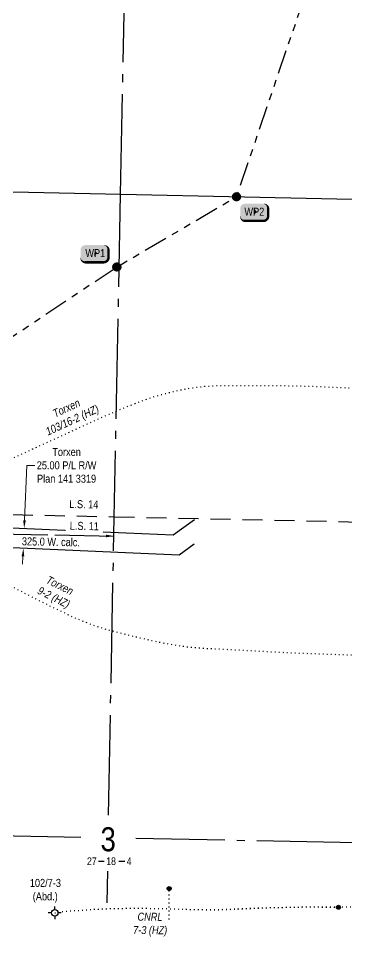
# Model space of a CAD drawing. Extents: x 394466 to 399520, y 5681617 to 5684439.
# Drawn here: x 398452 to 398863, y 5681617 to 5682763 of the extents above; entities that cross this region are included whole.
import ezdxf
from ezdxf.enums import TextEntityAlignment as Align

# ---------------------------------------------------------------- set-up
doc = ezdxf.new("R2010")
doc.units = 0
doc.header["$LTSCALE"] = 5
doc.header["$PDMODE"] = 34
doc.header["$PDSIZE"] = 0.03
for name, pattern in [('foc-COORDS', [16.75, 15, -1.75]), ('foc-DOT', [1, 0.2, -0.8]), ('foc-DRILLPATH', [14.75, 6, -1.75, 1.75, -1.75, 1.75, -1.75]), ('foc-LSD', [8, 5, -3]), ('foc-QUARTERLINE', [33, 25, -3, 2, -3])]:
    doc.linetypes.add(name, pattern=pattern)
doc.layers.get('Defpoints').update_dxf_attribs({"color": 9})
for name, color, linetype in [('10', 1, 'Continuous'), ('9', 3, 'Continuous'), ('ABADATA-DRILL', 8, 'foc-DOT'), ('ABADATA-DRILL-T', 8, 'Continuous'), ('AS-OWNER', 7, 'Continuous'), ('C-RW', 13, 'Continuous'), ('DRILL-T', 8, 'Continuous'), ('L-MON', 1, 'Continuous'), ('L-QSEC', 8, 'foc-QUARTERLINE'), ('L-SEC', 7, 'Continuous'), ('L-SECLBL', 7, 'Continuous'), ('L-SECTION-LSD', 7, 'foc-LSD'), ('P-OFFSETS', 7, 'foc-COORDS'), ('P-PDRILLPATH', 12, 'foc-DRILLPATH')]:
    doc.layers.add(name, color=color, linetype=linetype)
doc.layers.add('C-RW-T', color=13, linetype='Continuous', lineweight=9)
doc.styles.add('100L', font='ARIALN.TTF', dxfattribs={"height": 11})
doc.styles.add('80', font='ARIALN.TTF', dxfattribs={"height": 10})
doc.styles.add('80CG', font='ARIALN.TTF', dxfattribs={"height": 10})
doc.styles.add('80L', font='ARIALN.TTF', dxfattribs={"height": 10})
doc.styles.add('SIMPLEX', font='ARIALN.TTF')
doc.dimstyles.new('Compass 5 000', dxfattribs={"dimscale": 5, "dimtxt": 9, "dimasz": 2, "dimexe": 0.2, "dimexo": 0.0625, "dimgap": 0.5, "dimtad": 0, "dimtih": 1, "dimtoh": 1, "dimzin": 0, "dimdsep": 46, "dimtxsty": '80CG', "dimcen": 0.1, "dimse1": 1, "dimse2": 1, "dimclrd": 256, "dimclrt": 256, "dimaunit": 1, "dimadec": 4, "dimazin": 0, "dimtfac": 0.06, "dimtofl": 0, "dimtmove": 0, "dimatfit": 1, "dimfxl": 0.2, "dimtolj": 1, "dimtzin": 0, "dimlwd": -1, "dimarcsym": 0})

# ---------------------------------------------------------------- blocks, each defined once
blk = doc.blocks.new('L-SECLBL')
at = {"layer": '9', "color": 7}
for p, q in [((-5.1, -27.8), (-12.3, -27.8)), ((20.7, -27.8), (13.5, -27.8))]:
    blk.add_line(p, q, dxfattribs=at)
at = {"layer": '10', "color": 2, "style": 'SIMPLEX'}
blk.add_attdef('SEC', text='', height=30, dxfattribs=at).set_placement((0, 0), align=Align.MIDDLE)
at = {"layer": '10', "color": 5, "style": '80L'}
blk.add_attdef('TWP', text='', height=9.5, dxfattribs=at).set_placement((-14.4, -27.4), align=Align.MIDDLE_RIGHT)
blk.add_attdef('RGE', text='', height=9.5, dxfattribs=at).set_placement((3.6, -27.4), align=Align.MIDDLE_CENTER)
blk.add_attdef('MER', text='', height=9.5, dxfattribs=at).set_placement((23.2, -27.4), align=Align.MIDDLE_LEFT)
blk = doc.blocks.new('*D44')
at = {"layer": 'C-RW-T', "transparency": 16777216}
for p, q in [((398460.1, 5682136.7), (398463, 5682205.3)), ((398463, 5682205.3), (398473, 5682205.3)), ((398458.1, 5682091.8), (398457.7, 5682081.8))]:
    blk.add_line(p, q, dxfattribs=at)
for points in [[(398458.4, 5682136.8), (398461.7, 5682136.7), (398459.6, 5682126.7)], [(398456.5, 5682091.9), (398459.8, 5682091.7), (398458.6, 5682101.8)]]:
    blk.add_solid(points, dxfattribs=at)
at = {"layer": 'Defpoints', "color": 0, "transparency": 16777216}
for p in [(398434, 5682127.8), (398459.6, 5682126.7), (398432.9, 5682102.9)]:
    blk.add_point(p, dxfattribs=at)
at = {"layer": 'C-RW-T', "transparency": 16777216, "insert": (398512.6, 5682205.3), "char_height": 10, "attachment_point": 5, "style": '80CG'}
blk.add_mtext('\\A1;Torxen\\P25.00 P/L R/W\\PPlan 141 3319', dxfattribs=at)
blk = doc.blocks.new('plbh')
at = {"layer": 'L-MON'}
h = blk.add_hatch(color=255, dxfattribs=at)
h.dxf.hatch_style = 1
edge = h.paths.add_edge_path()
edge.add_arc((0, 0), 1.16, 0, 360)
h = blk.add_hatch(color=256, dxfattribs=at)
h.dxf.hatch_style = 1
h.paths.add_polyline_path([(-0.96, 0, 1), (0.96, 0, 1)])
h.paths.add_polyline_path([(0.91, 0, -1), (-0.91, 0, -1)], flags=16)
h.paths.add_polyline_path([(0.45, 0, -1), (-0.45, 0, -1)], flags=0)
h = blk.add_hatch(color=256, dxfattribs=at)
h.dxf.hatch_style = 1
h.paths.add_polyline_path([(-0.45, 0, 1), (0.45, 0, 1)])
h.paths.add_polyline_path([(0.4, 0, -1), (-0.4, 0, -1)], flags=16)
at = {"layer": 'L-MON', "color": 240}
for radius in [0.96, 0.91, 0.45, 0.4]:
    blk.add_circle((0, 0), radius, dxfattribs=at)
blk = doc.blocks.new('*U69')
h = blk.add_hatch(color=59)
edge = h.paths.add_edge_path()
edge.add_line((-11.5, -11.5), (11.5, -11.5))
edge.add_arc((11.5, -5.5), 6, 270, 360)
edge.add_line((17.5, -5.5), (17.5, 4))
edge.add_arc((11.5, 4), 6, 0, 90)
edge.add_line((11.5, 10), (-11.5, 10))
edge.add_arc((-11.5, 4), 6, 90, 180)
edge.add_line((-17.5, 4), (-17.5, -5.5))
edge.add_arc((-11.5, -5.5), 6, 180, 270)
at = {"color": 1, "flags": 128}
blk.add_lwpolyline([(-11.5, -11.5, 3, 3, 0), (11.5, -11.5, 3, 3, 0.414214), (17.5, -5.5, 3, 3, 0), (17.5, 4, 3, 0, 0.414214), (11.5, 10, 0, 0, 0), (-11.5, 10, 0, 0, 0.414214), (-17.5, 4, 0, 0, 0), (-17.5, -5.5, 0, 3, 0.414214)], format="xyseb", close=True, dxfattribs=at)
blk.add_lwpolyline([(3.4, -0.1, 0, 7.5, 0), (0, 0, 0, 0, 0)], format="xyseb", dxfattribs=at)
at = {"color": 1, "style": '80'}
blk.add_attdef('ENTER_TEXT_001', (-36, -5), '', height=10, dxfattribs=at)
blk = doc.blocks.new('BH-Existing')
at = {"layer": 'ABADATA-DRILL-T'}
h = blk.add_hatch(color=256, dxfattribs=at)
h.dxf.hatch_style = 1
edge = h.paths.add_edge_path()
edge.add_arc((0, 0), 0.5, 0, 360)
blk.add_circle((0, 0), 0.5, dxfattribs=at)
blk = doc.blocks.new('GABD')
for p, q in [((-0.81, 0), (-1.62, 0)), ((0, 0.81), (0, 1.62)), ((1.62, 0), (0.81, 0)), ((0, -0.81), (0, -1.62))]:
    blk.add_line(p, q)
blk.add_circle((0, 0), 0.8)

msp = doc.modelspace()

# ---------------------------------------------------------------- linework, layer by layer
at = {"layer": 'C-RW', "flags": 128}
msp.add_lwpolyline([(398671.894, 5682106.723), (398653.169, 5682093.342), (398586.394, 5682096.233), (398369.324, 5682105.637), (398354.203, 5682106.285), (398351.563, 5682131.418), (398366.691, 5682130.764), (398586.884, 5682121.224), (398645.648, 5682118.678), (398672.511, 5682137.876)], dxfattribs=at)
at = {"layer": 'L-QSEC'}
for p, q in [((398580.071, 5682543.716), (398595.309, 5683308.788)), ((398564.93, 5681768.504), (398580.126, 5682543.728)), ((398530.392, 5681740.763), (397757.713, 5681755.875)), ((399370.269, 5681724.337), (398599.105, 5681739.419)), ((398563.549, 5681698.551), (398562.77, 5681659.301))]:
    msp.add_line(p, q, dxfattribs=at)
at = {"layer": 'L-SEC'}
msp.add_line((397773.592, 5682560.981), (399486.486, 5682524.312), dxfattribs=at)
at = {"layer": 'L-SECTION-LSD'}
for p, q in [((397765.654, 5682158.426), (398572.373, 5682141.123)), ((398572.373, 5682141.123), (399378.378, 5682123.835))]:
    msp.add_line(p, q, dxfattribs=at)

# ---------------------------------------------------------------- block references
at = {"layer": 'ABADATA-DRILL-T'}
for name, p, xscale, yscale, zscale in [('BH-Existing', (398640.821, 5681676.997), 4.996249997975474, 4.996249997975474, 4.996249997975474), ('GABD', (398497.874, 5681646.679), 4.996249997975471, 4.996249997975471, 4.996249997975471), ('BH-Existing', (398852.383, 5681653.565), 4.996249997975474, 4.996249997975474, 4.996249997975474)]:
    msp.add_blockref(name, p, dxfattribs=dict(at, xscale=xscale, yscale=yscale, zscale=zscale))
at = {"layer": 'AS-OWNER'}
ref = msp.add_blockref('*U69', (398747.02, 5682521.95), dxfattribs=dict(at, xscale=0.9992499995950949, yscale=0.9992499995950949, zscale=0.9992499995950949))
ref.add_attrib('ENTER_TEXT_001', 'WP2', (398734.842, 5682516.933), dxfattribs={"layer": '0', "color": 1, "height": 9.9925, "style": '80'})
ref = msp.add_blockref('*U69', (398547.504, 5682470.277), dxfattribs=dict(at, xscale=0.9988749713129024, yscale=0.9988749713129024, zscale=0.9988749713129024))
ref.add_attrib('ENTER_TEXT_001', 'WP1', (398536.088, 5682465.263), dxfattribs={"layer": '0', "color": 1, "height": 9.9887, "style": '80'})
at = {"layer": 'L-MON'}
for p, xscale, yscale, zscale in [((398724.971, 5682540.614), 4.99796015, 4.99796015, 1.24949), ((398575.421, 5682452.969), 4.999999999999999, 4.999999999999999, 4.999999999999999)]:
    msp.add_blockref('plbh', p, dxfattribs=dict(at, xscale=xscale, yscale=yscale, zscale=zscale))
at = {"layer": 'L-SECLBL', "color": 4, "xscale": 0.99959203, "yscale": 0.99959203, "zscale": 0.99959203}
msp.add_blockref('L-SECLBL', (398564.62, 5681738.518), dxfattribs=at).add_auto_attribs({'SEC': '3', 'TWP': '27', 'RGE': '18', 'MER': '4'})

# ---------------------------------------------------------------- texts
at = {"layer": 'ABADATA-DRILL-T', "insert": (398466.058, 5681689.009), "char_height": 9.99957, "attachment_point": 1, "style": '80L'}
msp.add_mtext_dynamic_manual_height_columns('\\pi0.67172;102/7-3\\P\\pi4.3073;(Abd.)', width=38.42235, gutter_width=50.018, heights=[0], dxfattribs=at)
at = {"layer": 'DRILL-T', "char_height": 9.99592, "attachment_point": 1, "style": '80L', "bg_fill": 3, "box_fill_scale": 1.15, "bg_fill_color": 256, "bg_fill_true_color": 256, "bg_fill_transparency": 0}
for s, insert, rotation in [('\\pi4.0678;{\\fArial Narrow|b0|i1|c0|p34;Torxen\\P\\pi0.44381;9-2 (HZ)}', (398486.869, 5682069.65), 333.561663), ('\\pi6.1577;{\\fArial Narrow|b0|i1|c0|p34;CNRL\\P\\pi0.75405;7-3 (HZ)}', (398595.184, 5681646.953), 359.534383)]:
    msp.add_mtext_dynamic_manual_height_columns(s, width=42.07135, gutter_width=50.018, heights=[0], dxfattribs=dict(at, insert=insert, rotation=rotation))

# ---------------------------------------------------------------- dimensions: what is measured, and where the dimension line sits
at = {"layer": 'C-RW-T'}
dim = msp.add_linear_dim(base=(398459.645, 5682126.737), p1=(398432.899, 5682102.883), p2=(398433.98, 5682127.849), angle=87.519402, text='Torxen\\P25.00 P/L R/W\\PPlan 141 3319', dimstyle='Compass 5 000', dxfattribs=at)
dim.commit()
dim.dimension.update_dxf_attribs({"geometry": '*D44', "text_midpoint": (398512.588, 5682205.296), "dimtype": 161})

# ---------------------------------------------------------------- next in the draw order: linework, layer by layer
at = {"layer": 'ABADATA-DRILL', "flags": 128}
for points in [[(398640.863, 5681638.426), (398640.84, 5681647.885), (398640.811, 5681661.053), (398640.817, 5681677.049)], [(398497.874, 5681646.679), (398497.874, 5681646.679), (398497.874, 5681646.679), (398497.924, 5681646.688), (398498.435, 5681646.768), (398498.895, 5681646.759), (398499.376, 5681646.81), (398499.508, 5681646.927), (398499.48, 5681647.027), (398499.539, 5681646.986), (398499.72, 5681647.023), (398499.884, 5681647.249), (398499.909, 5681647.459), (398499.831, 5681647.59), (398499.811, 5681647.591), (398499.782, 5681647.611), (398499.802, 5681647.621), (398500.162, 5681647.614), (398501.411, 5681647.599), (398503.424, 5681647.789), (398506.122, 5681648.186), (398509.408, 5681648.55), (398513.144, 5681648.866), (398517.409, 5681649.162), (398522.353, 5681649.434), (398528.019, 5681649.801), (398534.397, 5681650.265), (398541.486, 5681650.784), (398549.274, 5681651.27), (398557.69, 5681651.663), (398566.784, 5681651.972), (398576.346, 5681652.183), (398584.426, 5681652.282), (398594.736, 5681652.358), (398605.483, 5681652.365), (398616.839, 5681652.27), (398628.734, 5681652.114), (398641.086, 5681651.859), (398643.894, 5681651.774), (398653.575, 5681651.422), (398661.337, 5681651.108), (398666.182, 5681650.932), (398672.967, 5681650.758), (398678.805, 5681650.702), (398681.245, 5681650.703), (398691.553, 5681650.759), (398704.435, 5681650.954), (398717.379, 5681651.337), (398730.347, 5681651.88), (398743.315, 5681652.423), (398756.292, 5681652.915), (398769.277, 5681653.268), (398782.259, 5681653.52), (398795.251, 5681653.763), (398808.242, 5681653.975), (398821.133, 5681654.12), (398834.122, 5681654.242), (398847.122, 5681654.344), (398860.117, 5681654.277), (398873.109, 5681653.989), (398886.1, 5681653.662), (398899.092, 5681653.434), (398912.087, 5681653.277), (398925.068, 5681652.959), (398938.055, 5681652.472), (398951.042, 5681651.965), (398964.031, 5681651.507), (398977.02, 5681651.11), (398990.01, 5681650.752), (399003, 5681650.405), (399015.881, 5681650.06), (399028.872, 5681649.742), (399041.863, 5681649.435), (399054.854, 5681649.137), (399067.848, 5681648.93), (399080.84, 5681648.712), (399093.834, 5681648.505), (399106.827, 5681648.337), (399119.822, 5681648.19), (399132.816, 5681648.032), (399145.81, 5681647.894), (399158.804, 5681647.727), (399171.796, 5681647.449), (399184.774, 5681646.982), (399197.761, 5681646.485), (399210.751, 5681646.097), (399223.741, 5681645.72), (399236.731, 5681645.353), (399249.621, 5681645.007), (399262.61, 5681644.6), (399275.599, 5681644.172), (399288.59, 5681643.845), (399299.477, 5681643.809), (399308.878, 5681643.943), (399318.269, 5681644.116), (399327.662, 5681644.34), (399337.054, 5681644.574), (399346.346, 5681644.78), (399355.747, 5681644.943), (399365.936, 5681644.961), (399378.931, 5681644.864), (399391.927, 5681644.816), (399404.923, 5681644.758), (399417.916, 5681644.511), (399430.905, 5681644.124), (399443.896, 5681643.786), (399456.977, 5681643.497), (399468.604, 5681643.293)], [(398497.874, 5681646.679), (398497.874, 5681646.679), (398497.874, 5681646.679), (398497.924, 5681646.688), (398498.435, 5681646.768), (398498.895, 5681646.759), (398499.376, 5681646.81), (398499.508, 5681646.927), (398499.48, 5681647.027), (398499.539, 5681646.986), (398499.72, 5681647.023), (398499.884, 5681647.249), (398499.909, 5681647.459), (398499.831, 5681647.59), (398499.811, 5681647.591), (398499.782, 5681647.611), (398499.802, 5681647.621), (398500.162, 5681647.614), (398501.411, 5681647.599), (398503.424, 5681647.789), (398506.122, 5681648.186), (398509.408, 5681648.55), (398513.144, 5681648.866), (398517.409, 5681649.162), (398522.353, 5681649.434), (398528.019, 5681649.801), (398534.397, 5681650.265), (398541.486, 5681650.784), (398549.274, 5681651.27), (398557.69, 5681651.663), (398566.784, 5681651.972), (398576.346, 5681652.183), (398584.426, 5681652.282), (398594.736, 5681652.358), (398605.483, 5681652.365), (398616.839, 5681652.27), (398628.734, 5681652.114), (398641.086, 5681651.859), (398643.894, 5681651.774), (398653.575, 5681651.422), (398661.367, 5681651.147), (398666.254, 5681651.041), (398671.551, 5681650.936), (398685.142, 5681650.616), (398698.677, 5681650.538), (398712.311, 5681650.838), (398725.899, 5681651.408), (398739.66, 5681652.125), (398753.439, 5681652.732), (398767.125, 5681653.17), (398780.909, 5681653.517), (398794.692, 5681653.794), (398808.384, 5681654.042), (398822.172, 5681654.079), (398832.566, 5681653.923), (398852.354, 5681653.531)]]:
    msp.add_lwpolyline(points, dxfattribs=at)

# ---------------------------------------------------------------- next in the draw order: texts
at = {"layer": 'DRILL-T', "insert": (398477.428, 5682266.216), "char_height": 9.99592, "attachment_point": 1, "rotation": 24.795313, "style": '80L', "bg_fill": 3, "box_fill_scale": 1.15, "bg_fill_color": 256, "bg_fill_true_color": 256, "bg_fill_transparency": 0}
msp.add_mtext_dynamic_manual_height_columns('\\pi18.403;{\\fArial Narrow|b0|i1|c0|p34;Torxen\\P\\pi0.91331;103/16-2 (HZ)}', width=70.7412, gutter_width=50.018, heights=[0], dxfattribs=at)
at = {"layer": 'L-SECTION-LSD', "char_height": 9.9959, "attachment_point": 1, "rotation": 358.771265, "style": '100L', "bg_fill": 3, "box_fill_scale": 1.5, "bg_fill_color": 256, "bg_fill_transparency": 0}
for s, width, insert in [('L.S. 14', 36.9982, (398516.206, 5682162.117)), ('L.S. 11', 36.4495, (398516.742, 5682135.002))]:
    msp.add_mtext_dynamic_manual_height_columns(s, width=width, gutter_width=55, heights=[0], dxfattribs=dict(at, insert=insert))

# ---------------------------------------------------------------- next in the draw order: linework, layer by layer
at = {"layer": 'ABADATA-DRILL', "flags": 128}
for points in [[(398262.249, 5682126.289), (398262.789, 5682126.289), (398262.899, 5682126.286), (398263.309, 5682126.288), (398263.524, 5682126.574), (398263.176, 5682127.631), (398262.484, 5682128.544), (398261.762, 5682128.968), (398261.382, 5682128.956), (398261.515, 5682128.114), (398261.658, 5682127.241), (398261.799, 5682126.788), (398261.981, 5682126.375), (398262.198, 5682125.751), (398262.459, 5682125.295), (398262.552, 5682124.954), (398262.55, 5682124.854), (398262.796, 5682125.119), (398263.098, 5682125.243), (398263.436, 5682125.116), (398263.605, 5682125.093), (398263.675, 5682125.111), (398264.099, 5682125.293), (398265.161, 5682125.902), (398266.733, 5682127.05), (398268.855, 5682128.688), (398271.582, 5682130.573), (398274.599, 5682132.433), (398278.056, 5682134.354), (398282.491, 5682136.645), (398287.691, 5682139.251), (398293.79, 5682142.259), (398300.282, 5682145.44), (398307.246, 5682148.751), (398314.763, 5682152.18), (398322.471, 5682155.696), (398331.01, 5682159.766), (398340.058, 5682164.275), (398349.319, 5682168.98), (398358.591, 5682173.725), (398368.134, 5682178.504), (398378.167, 5682183.264), (398388.689, 5682188.004), (398399.643, 5682192.845), (398410.892, 5682197.94), (398422.306, 5682203.322), (398433.864, 5682208.881), (398445.755, 5682214.554), (398457.915, 5682220.221), (398470.263, 5682225.815), (398474.238, 5682227.615), (398488.778, 5682234.295), (398503.43, 5682241.082), (398515.215, 5682246.527), (398526.878, 5682251.834), (398538.722, 5682257.197), (398550.596, 5682262.54), (398562.497, 5682267.763), (398574.276, 5682272.828), (398586.072, 5682277.812), (398598.127, 5682282.721), (398610.315, 5682287.248), (398622.691, 5682291.242), (398634.988, 5682294.726), (398647.277, 5682297.841), (398660.008, 5682300.518), (398672.626, 5682302.567), (398685.081, 5682303.979), (398697.033, 5682304.721), (398708.888, 5682305.066), (398721.458, 5682305.186), (398733.463, 5682305.077), (398745.528, 5682304.938), (398758.034, 5682304.909), (398770.582, 5682304.9), (398782.619, 5682304.89), (398795.132, 5682304.702), (398807.274, 5682304.4), (398819.864, 5682304.04), (398832.461, 5682303.52), (398845.027, 5682302.93), (398857.613, 5682302.39), (398870.121, 5682301.912), (398883.758, 5682301.391), (398897.365, 5682300.881), (398910.993, 5682300.42), (398923.993, 5682300.062), (398937.025, 5682299.773), (398950.667, 5682299.522), (398964.302, 5682299.441), (398977.932, 5682299.55), (398991.55, 5682299.639), (399005.196, 5682299.538), (399018.828, 5682299.307), (399032.482, 5682299.156), (399046.128, 5682299.105), (399059.763, 5682298.994), (399073.406, 5682298.763), (399087.047, 5682298.452), (399100.665, 5682298.021), (399114.279, 5682297.351), (399127.931, 5682296.6), (399141.543, 5682295.849), (399155.166, 5682295.129), (399168.788, 5682294.338), (399182.376, 5682293.408), (399195.975, 5682292.468), (399209.574, 5682291.548), (399223.172, 5682290.588), (399236.801, 5682289.688), (399249.825, 5682289.029), (399262.846, 5682288.7), (399275.911, 5682288.58), (399289.558, 5682288.569), (399303.204, 5682288.548), (399316.861, 5682288.507), (399330.506, 5682288.436), (399344.13, 5682288.275), (399357.755, 5682288.164), (399371.402, 5682288.133), (399385.03, 5682288.212), (399398.661, 5682288.401), (399412.301, 5682288.55), (399425.947, 5682288.459), (399439.588, 5682288.188), (399453.22, 5682287.887), (399466.861, 5682287.596), (399480.494, 5682287.415), (399481.678, 5682287.424)], [(398292.089, 5682129.366), (398292.8, 5682130.462), (398292.955, 5682130.699), (398293.34, 5682131.451), (398293.766, 5682132.292), (398293.988, 5682132.888), (398293.927, 5682133.339), (398293.87, 5682134.01), (398293.658, 5682133.904), (398293.221, 5682133.003), (398292.889, 5682132.43), (398292.696, 5682131.744), (398292.685, 5682130.724), (398292.984, 5682129.668), (398293.051, 5682128.977), (398292.814, 5682128.622), (398292.575, 5682128.207), (398292.169, 5682127.855), (398291.873, 5682127.561), (398291.859, 5682127.351), (398291.927, 5682127.26), (398291.966, 5682127.229), (398292.502, 5682127.008), (398294.002, 5682126.549), (398296.361, 5682126.022), (398299.437, 5682125.361), (398303.128, 5682124.428), (398307.361, 5682123.094), (398311.893, 5682121.224), (398316.713, 5682118.789), (398322.004, 5682115.845), (398327.848, 5682112.579), (398334.298, 5682109.152), (398341.395, 5682105.572), (398349.186, 5682101.678), (398357.771, 5682097.468), (398367.001, 5682093.025), (398376.451, 5682088.589), (398385.92, 5682084.112), (398395.651, 5682079.269), (398405.795, 5682074.019), (398416.283, 5682068.512), (398427.048, 5682062.839), (398438.183, 5682057.129), (398449.526, 5682051.395), (398461.015, 5682045.438), (398472.762, 5682039.366), (398485.454, 5682033.055), (398499.772, 5682026.032), (398517.58, 5682017.58), (398529.453, 5682012.305), (398541.336, 5682007.57), (398553.609, 5682003.317), (398565.884, 5681999.664), (398578.466, 5681996.365), (398591.102, 5681993.264), (398603.749, 5681990.274), (398616.239, 5681987.366), (398628.742, 5681984.618), (398641.531, 5681982.175), (398654.367, 5681980.1), (398667.25, 5681978.395), (398679.984, 5681977.242), (398692.649, 5681976.58), (398705.645, 5681976.012), (398718.41, 5681975.419), (398732.043, 5681974.708), (398745.644, 5681973.908), (398759.256, 5681973.138), (398772.869, 5681972.397), (398786.473, 5681971.747), (398800.118, 5681971.156), (398813.714, 5681970.606), (398827.342, 5681970.146), (398840.969, 5681969.635), (398853.998, 5681969.186), (398867.028, 5681968.847), (398880.049, 5681968.529), (398893.69, 5681968.228), (398907.322, 5681967.957), (398920.945, 5681967.737), (398934.6, 5681967.625), (398948.247, 5681967.614), (398961.895, 5681967.693), (398975.536, 5681967.882), (398989.168, 5681968.101), (399002.82, 5681968.36), (399016.462, 5681968.589), (399030.109, 5681968.578), (399043.744, 5681968.487), (399057.379, 5681968.376), (399071.01, 5681968.095), (399084.649, 5681967.674), (399098.287, 5681967.213), (399111.916, 5681966.783), (399125.537, 5681966.512), (399139.171, 5681966.361), (399152.794, 5681966.141), (399166.453, 5681965.739), (399180.092, 5681965.288), (399193.722, 5681964.978), (399207.364, 5681964.707), (399220.992, 5681964.226), (399234.615, 5681963.526), (399248.228, 5681962.805), (399261.841, 5681962.125), (399275.466, 5681961.475), (399289.09, 5681960.834), (399302.704, 5681960.174), (399316.337, 5681959.473), (399329.881, 5681958.784), (399343.515, 5681958.153), (399357.142, 5681957.643), (399370.781, 5681957.222), (399384.402, 5681956.891), (399398.053, 5681956.59), (399411.683, 5681956.259), (399425.336, 5681956.018), (399438.969, 5681955.847), (399452.644, 5681955.716), (399466.279, 5681955.635), (399474.942, 5681955.584)]]:
    msp.add_lwpolyline(points, dxfattribs=at)
at = {"layer": 'P-OFFSETS'}
msp.add_line((398246.642, 5682123.484), (398571.763, 5682117.111), dxfattribs=at)
msp.add_solid([(398561.767, 5682118.777), (398571.763, 5682117.111), (398561.767, 5682115.445)], dxfattribs=at)
at = {"layer": 'P-PDRILLPATH', "flags": 128}
msp.add_lwpolyline([(398246.642, 5682123.484), (398375.711, 5682320.131), (398575.287, 5682452.834), (398724.971, 5682540.614), (398861.044, 5682939.629), (398919.167, 5683340.313), (398994.23, 5683743.991), (399011.1, 5683837.625), (399043.042, 5684084.916)], dxfattribs=at)

# ---------------------------------------------------------------- next in the draw order: texts
at = {"layer": 'P-OFFSETS', "insert": (398456.59, 5682115.583), "char_height": 9.99592, "attachment_point": 1, "rotation": 358.876986, "style": '80L'}
msp.add_mtext_dynamic_manual_height_columns('\\pi0.29303;325.0 W. calc.', width=71.71664, gutter_width=47.5, heights=[0], dxfattribs=at)

doc.saveas('drawing.dxf')
